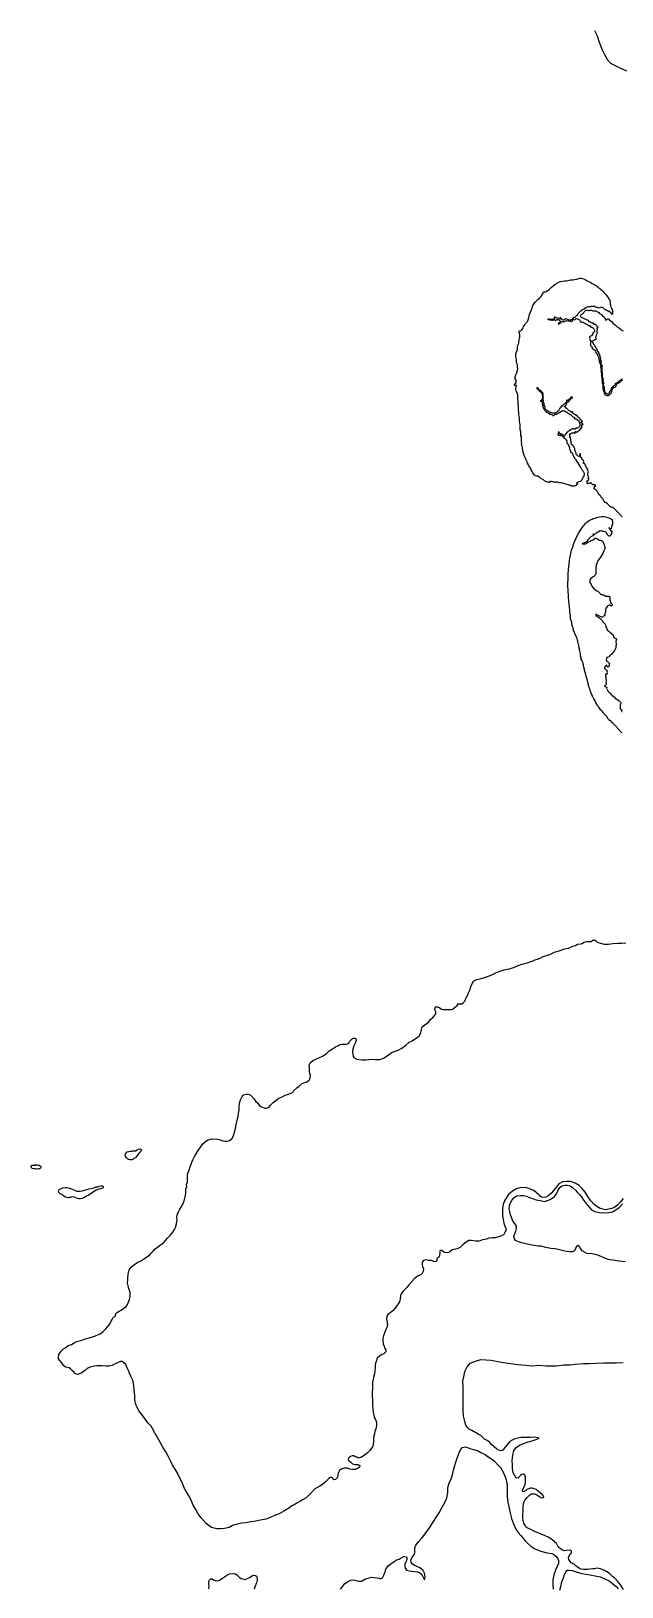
# Model space of a CAD drawing. Extents: x 283583 to 658922, y 889284 to 1241133.
# Drawn here: x 537963 to 543887, y 970131 to 985713 of the extents above; entities that cross this region are included whole.
import ezdxf

# ---------------------------------------------------------------- set-up
doc = ezdxf.new("R2010")
doc.units = 0
doc.header["$MEASUREMENT"] = 0
doc.layers.add('PUNTARENAS', color=7, linetype='Continuous')

msp = doc.modelspace()

# ---------------------------------------------------------------- linework, layer by layer
at = {"layer": 'PUNTARENAS', "color": 241}
for points in [[(543937, 985312), (543869, 985343), (543815, 985369), (543776, 985388), (543746, 985423), (543720, 985469), (543693, 985521), (543661, 985599), (543641, 985662), (543615, 985715)], [(543888, 980849), (543876, 980861), (543872, 980866), (543869, 980870), (543864, 980874), (543860, 980879), (543856, 980884), (543848, 980892), (543844, 980897), (543837, 980904), (543822, 980919), (543817, 980925), (543811, 980930), (543806, 980934), (543799, 980937), (543793, 980940), (543786, 980943), (543777, 980947), (543768, 980953), (543762, 980959), (543757, 980964), (543751, 980968), (543741, 980979), (543730, 980987), (543719, 980993), (543711, 981001), (543704, 981010), (543702, 981015), (543699, 981020), (543696, 981028), (543690, 981034), (543677, 981047), (543671, 981057), (543662, 981065), (543657, 981072), (543656, 981077), (543648, 981089), (543643, 981096), (543637, 981108), (543630, 981114), (543620, 981122), (543610, 981128), (543610, 981136), (543611, 981146), (543613, 981151), (543616, 981155), (543621, 981156), (543625, 981158), (543622, 981163), (543619, 981167), (543615, 981170), (543610, 981169), (543602, 981168), (543596, 981168), (543588, 981175), (543587, 981178), (543584, 981182), (543581, 981184), (543576, 981188), (543571, 981186), (543567, 981184), (543559, 981182), (543550, 981181), (543542, 981180), (543537, 981180), (543538, 981188), (543538, 981199), (543536, 981205), (543537, 981209), (543545, 981209), (543551, 981214), (543554, 981221), (543555, 981227), (543552, 981229), (543549, 981231), (543546, 981234), (543550, 981236), (543552, 981241), (543555, 981247), (543552, 981252), (543549, 981257), (543546, 981263), (543546, 981274), (543545, 981278), (543545, 981285), (543549, 981289), (543550, 981296), (543551, 981301), (543549, 981309), (543545, 981312), (543541, 981315), (543537, 981321), (543541, 981323), (543544, 981327), (543540, 981332), (543536, 981333), (543532, 981338), (543533, 981346), (543530, 981349), (543527, 981353), (543524, 981357), (543525, 981361), (543521, 981363), (543518, 981366), (543518, 981372), (543516, 981378), (543513, 981383), (543509, 981382), (543505, 981382), (543501, 981385), (543501, 981389), (543502, 981395), (543504, 981400), (543506, 981402), (543505, 981406), (543503, 981412), (543499, 981414), (543495, 981415), (543489, 981423), (543487, 981426), (543485, 981430), (543485, 981437), (543482, 981443), (543473, 981447), (543471, 981451), (543471, 981459), (543473, 981468), (543473, 981477), (543469, 981481), (543464, 981473), (543464, 981464), (543458, 981456), (543453, 981452), (543447, 981454), (543446, 981460), (543442, 981466), (543435, 981466), (543431, 981470), (543429, 981475), (543427, 981483), (543427, 981488), (543425, 981493), (543421, 981498), (543420, 981506), (543417, 981513), (543415, 981520), (543415, 981529), (543412, 981537), (543409, 981543), (543405, 981551), (543403, 981556), (543393, 981562), (543389, 981568), (543384, 981572), (543378, 981576), (543377, 981583), (543378, 981592), (543375, 981598), (543377, 981601), (543377, 981607), (543376, 981614), (543375, 981620), (543375, 981625), (543370, 981634), (543371, 981640), (543364, 981648), (543364, 981654), (543364, 981669), (543364, 981675), (543369, 981678), (543376, 981680), (543379, 981683), (543384, 981685), (543385, 981691), (543392, 981690), (543396, 981688), (543399, 981685), (543402, 981690), (543402, 981694), (543407, 981694), (543410, 981689), (543413, 981686), (543417, 981686), (543418, 981690), (543418, 981698), (543420, 981702), (543425, 981700), (543428, 981700), (543429, 981703), (543432, 981699), (543435, 981695), (543439, 981697), (543444, 981704), (543447, 981709), (543455, 981709), (543462, 981714), (543470, 981722), (543475, 981732), (543476, 981738), (543485, 981740), (543488, 981747), (543485, 981751), (543485, 981754), (543486, 981759), (543486, 981773), (543493, 981773), (543498, 981772), (543497, 981777), (543495, 981780), (543490, 981784), (543484, 981786), (543480, 981789), (543480, 981793), (543480, 981798), (543488, 981799), (543491, 981798), (543492, 981802), (543487, 981803), (543484, 981806), (543485, 981814), (543480, 981817), (543475, 981820), (543471, 981822), (543467, 981823), (543467, 981828), (543466, 981833), (543464, 981836), (543460, 981839), (543456, 981840), (543453, 981840), (543449, 981845), (543446, 981851), (543445, 981855), (543439, 981858), (543432, 981859), (543430, 981864), (543427, 981867), (543431, 981868), (543428, 981870), (543423, 981870), (543416, 981874), (543410, 981875), (543403, 981878), (543399, 981880), (543394, 981887), (543396, 981891), (543396, 981896), (543395, 981899), (543391, 981901), (543386, 981897), (543379, 981893), (543377, 981898), (543372, 981904), (543369, 981907), (543364, 981909), (543356, 981913), (543352, 981918), (543346, 981922), (543341, 981927), (543338, 981931), (543333, 981935), (543329, 981935), (543326, 981937), (543323, 981941), (543320, 981945), (543317, 981949), (543315, 981950), (543312, 981953), (543311, 981956), (543317, 981957), (543322, 981961), (543325, 981967), (543331, 981971), (543332, 981975), (543333, 981980), (543334, 981985), (543337, 981991), (543338, 981996), (543343, 981997), (543347, 982001), (543351, 982002), (543355, 982002), (543357, 982006), (543358, 982010), (543358, 982016), (543367, 982020), (543372, 982026), (543376, 982031), (543379, 982034), (543390, 982035), (543393, 982036), (543389, 982044), (543391, 982048), (543386, 982051), (543376, 982044), (543372, 982039), (543371, 982035), (543366, 982033), (543362, 982029), (543363, 982025), (543359, 982023), (543354, 982024), (543350, 982018), (543345, 982015), (543339, 982014), (543333, 982014), (543328, 982014), (543331, 982005), (543335, 981999), (543325, 981990), (543322, 981990), (543320, 981988), (543325, 981986), (543325, 981982), (543317, 981983), (543312, 981982), (543311, 981979), (543308, 981977), (543304, 981972), (543300, 981968), (543294, 981965), (543289, 981958), (543284, 981957), (543281, 981956), (543277, 981956), (543275, 981953), (543278, 981948), (543276, 981943), (543271, 981939), (543264, 981935), (543262, 981927), (543259, 981923), (543254, 981918), (543257, 981912), (543255, 981909), (543248, 981908), (543244, 981908), (543240, 981906), (543235, 981899), (543231, 981894), (543227, 981890), (543221, 981888), (543214, 981886), (543206, 981886), (543193, 981885), (543184, 981888), (543177, 981892), (543170, 981893), (543160, 981897), (543150, 981905), (543141, 981909), (543134, 981915), (543130, 981918), (543125, 981921), (543122, 981924), (543122, 981930), (543119, 981930), (543116, 981931), (543117, 981934), (543116, 981941), (543116, 981948), (543115, 981954), (543111, 981962), (543109, 981966), (543106, 981963), (543102, 981965), (543099, 981968), (543097, 981971), (543097, 981975), (543104, 981975), (543111, 981976), (543108, 981981), (543106, 981988), (543102, 981991), (543101, 981996), (543097, 982001), (543095, 982004), (543094, 982009), (543099, 982009), (543102, 982010), (543100, 982013), (543098, 982018), (543098, 982033), (543099, 982039), (543100, 982043), (543096, 982050), (543097, 982056), (543098, 982061), (543098, 982069), (543098, 982073), (543097, 982081), (543093, 982089), (543087, 982096), (543084, 982100), (543078, 982107), (543069, 982114), (543060, 982121), (543055, 982124), (543050, 982130), (543049, 982137), (543046, 982139), (543036, 982140), (543029, 982138), (543034, 982133), (543040, 982131), (543043, 982124), (543046, 982123), (543053, 982119), (543057, 982110), (543066, 982104), (543073, 982097), (543078, 982091), (543085, 982084), (543086, 982075), (543087, 982070), (543088, 982063), (543091, 982051), (543093, 982043), (543091, 982038), (543087, 982033), (543085, 982025), (543084, 982018), (543081, 982013), (543075, 982011), (543068, 982011), (543071, 982008), (543077, 982005), (543083, 982001), (543087, 981995), (543092, 981991), (543088, 981987), (543089, 981982), (543091, 981979), (543092, 981974), (543089, 981969), (543091, 981966), (543095, 981960), (543092, 981956), (543093, 981953), (543095, 981950), (543096, 981946), (543098, 981941), (543102, 981938), (543102, 981932), (543105, 981930), (543112, 981924), (543115, 981918), (543114, 981912), (543118, 981907), (543120, 981911), (543124, 981907), (543126, 981902), (543129, 981897), (543135, 981897), (543142, 981892), (543147, 981887), (543156, 981885), (543157, 981879), (543159, 981875), (543165, 981878), (543171, 981876), (543181, 981874), (543187, 981875), (543192, 981869), (543193, 981863), (543200, 981859), (543207, 981865), (543211, 981870), (543218, 981875), (543224, 981875), (543236, 981877), (543242, 981882), (543251, 981890), (543261, 981892), (543271, 981900), (543281, 981905), (543288, 981910), (543295, 981909), (543302, 981914), (543306, 981911), (543313, 981910), (543321, 981904), (543328, 981899), (543334, 981901), (543336, 981896), (543342, 981890), (543347, 981887), (543348, 981883), (543355, 981882), (543360, 981877), (543364, 981872), (543369, 981872), (543375, 981868), (543381, 981862), (543387, 981855), (543395, 981851), (543400, 981848), (543410, 981843), (543412, 981837), (543411, 981829), (543420, 981828), (543430, 981829), (543438, 981823), (543446, 981816), (543454, 981808), (543459, 981797), (543462, 981788), (543465, 981780), (543466, 981773), (543466, 981768), (543464, 981757), (543460, 981750), (543455, 981746), (543453, 981741), (543449, 981742), (543445, 981739), (543440, 981737), (543436, 981738), (543430, 981736), (543426, 981733), (543421, 981736), (543414, 981726), (543408, 981726), (543404, 981727), (543398, 981728), (543389, 981729), (543382, 981725), (543376, 981719), (543368, 981717), (543359, 981715), (543360, 981708), (543352, 981707), (543344, 981704), (543340, 981699), (543334, 981693), (543327, 981684), (543321, 981676), (543320, 981669), (543315, 981665), (543309, 981664), (543302, 981666), (543297, 981667), (543296, 981663), (543291, 981666), (543290, 981671), (543286, 981675), (543283, 981679), (543280, 981677), (543277, 981678), (543273, 981680), (543269, 981680), (543264, 981681), (543260, 981683), (543259, 981687), (543259, 981697), (543256, 981701), (543252, 981700), (543251, 981695), (543251, 981692), (543248, 981681), (543245, 981673), (543246, 981668), (543252, 981665), (543257, 981663), (543263, 981670), (543268, 981665), (543271, 981660), (543277, 981665), (543283, 981661), (543287, 981657), (543291, 981654), (543305, 981654), (543308, 981651), (543308, 981648), (543307, 981642), (543303, 981639), (543307, 981634), (543312, 981635), (543318, 981630), (543323, 981629), (543328, 981622), (543325, 981617), (543331, 981614), (543335, 981611), (543335, 981603), (543336, 981594), (543336, 981586), (543344, 981576), (543351, 981567), (543352, 981557), (543358, 981551), (543360, 981541), (543360, 981530), (543365, 981520), (543371, 981514), (543371, 981504), (543370, 981497), (543380, 981492), (543390, 981479), (543394, 981468), (543401, 981456), (543406, 981446), (543412, 981435), (543417, 981429), (543427, 981418), (543430, 981408), (543438, 981397), (543443, 981392), (543453, 981377), (543457, 981365), (543465, 981355), (543469, 981347), (543478, 981335), (543483, 981330), (543490, 981315), (543497, 981304), (543506, 981291), (543510, 981277), (543507, 981267), (543504, 981258), (543498, 981249), (543494, 981242), (543492, 981236), (543487, 981224), (543485, 981216), (543480, 981208), (543473, 981202), (543465, 981203), (543455, 981198), (543442, 981193), (543435, 981188), (543432, 981184), (543442, 981177), (543437, 981173), (543430, 981170), (543427, 981162), (543418, 981158), (543413, 981154), (543408, 981154), (543398, 981154), (543386, 981156), (543376, 981159), (543364, 981164), (543356, 981166), (543339, 981172), (543325, 981176), (543315, 981180), (543296, 981184), (543275, 981190), (543256, 981190), (543248, 981191), (543241, 981194), (543231, 981199), (543224, 981195), (543217, 981193), (543213, 981193), (543207, 981194), (543201, 981198), (543195, 981200), (543188, 981200), (543178, 981201), (543170, 981202), (543163, 981203), (543165, 981196), (543160, 981193), (543155, 981198), (543152, 981196), (543145, 981195), (543141, 981195), (543135, 981198), (543122, 981203), (543115, 981207), (543107, 981213), (543097, 981221), (543077, 981230), (543064, 981241), (543055, 981247), (543045, 981254), (543037, 981256), (543028, 981256), (543015, 981257), (543013, 981262), (543007, 981269), (543001, 981278), (542993, 981290), (542983, 981309), (542974, 981327), (542967, 981341), (542955, 981359), (542949, 981368), (542942, 981385), (542936, 981399), (542931, 981412), (542923, 981426), (542916, 981443), (542910, 981454), (542906, 981462), (542900, 981481), (542892, 981513), (542889, 981538), (542883, 981566), (542881, 981583), (542883, 981591), (542881, 981602), (542881, 981614), (542881, 981623), (542880, 981636), (542879, 981649), (542872, 981659), (542874, 981667), (542873, 981687), (542873, 981701), (542867, 981722), (542868, 981741), (542868, 981754), (542866, 981769), (542864, 981791), (542861, 981802), (542860, 981823), (542860, 981836), (542856, 981857), (542855, 981868), (542854, 981883), (542852, 981897), (542851, 981914), (542851, 981925), (542849, 981931), (542849, 981954), (542847, 981970), (542847, 981989), (542847, 982008), (542844, 982024), (542843, 982039), (542842, 982060), (542842, 982067), (542839, 982075), (542837, 982088), (542831, 982104), (542827, 982110), (542823, 982123), (542823, 982133), (542824, 982143), (542830, 982156), (542829, 982163), (542823, 982168), (542818, 982165), (542809, 982164), (542810, 982173), (542814, 982180), (542820, 982182), (542826, 982189), (542828, 982207), (542826, 982217), (542819, 982226), (542812, 982234), (542816, 982245), (542817, 982254), (542821, 982264), (542825, 982271), (542828, 982281), (542833, 982287), (542835, 982296), (542836, 982307), (542843, 982327), (542840, 982349), (542839, 982369), (542835, 982383), (542829, 982407), (542829, 982425), (542824, 982450), (542824, 982480), (542826, 982490), (542834, 982506), (542840, 982523), (542840, 982542), (542845, 982567), (542853, 982589), (542858, 982623), (542860, 982636), (542864, 982649), (542863, 982659), (542864, 982672), (542859, 982684), (542856, 982694), (542858, 982704), (542863, 982710), (542873, 982710), (542883, 982720), (542893, 982735), (542897, 982747), (542906, 982761), (542913, 982771), (542921, 982786), (542931, 982795), (542939, 982803), (542943, 982812), (542946, 982821), (542954, 982844), (542958, 982859), (542962, 982874), (542968, 982892), (542979, 982925), (542986, 982938), (542989, 982953), (542995, 982966), (543007, 982984), (543020, 983000), (543033, 983014), (543043, 983026), (543054, 983029), (543065, 983040), (543074, 983050), (543084, 983064), (543088, 983074), (543086, 983080), (543093, 983083), (543097, 983093), (543102, 983100), (543109, 983100), (543113, 983101), (543119, 983104), (543126, 983103), (543137, 983111), (543160, 983128), (543178, 983145), (543198, 983160), (543215, 983174), (543224, 983178), (543234, 983187), (543247, 983195), (543260, 983203), (543272, 983206), (543291, 983209), (543310, 983211), (543327, 983212), (543344, 983215), (543373, 983221), (543396, 983222), (543413, 983224), (543435, 983230), (543454, 983235), (543465, 983238), (543478, 983239), (543502, 983232), (543519, 983225), (543540, 983212), (543562, 983202), (543577, 983194), (543590, 983184), (543608, 983175), (543628, 983165), (543646, 983151), (543657, 983142), (543667, 983135), (543675, 983126), (543685, 983117), (543698, 983104), (543710, 983092), (543722, 983079), (543734, 983064), (543745, 983049), (543751, 983037), (543762, 983021), (543769, 983004), (543769, 982993), (543770, 982979), (543773, 982967), (543777, 982948), (543784, 982935), (543788, 982924), (543791, 982908), (543791, 982900), (543794, 982888), (543793, 982879), (543788, 982876), (543783, 982879), (543778, 982890), (543778, 982895), (543771, 982895), (543761, 982902), (543756, 982910), (543752, 982909), (543745, 982909), (543737, 982914), (543728, 982921), (543719, 982921), (543714, 982928), (543705, 982936), (543697, 982943), (543691, 982946), (543684, 982945), (543675, 982944), (543665, 982941), (543658, 982938), (543647, 982943), (543635, 982946), (543626, 982949), (543620, 982952), (543617, 982958), (543612, 982960), (543609, 982957), (543602, 982956), (543591, 982956), (543585, 982953), (543577, 982955), (543572, 982951), (543562, 982950), (543556, 982949), (543547, 982951), (543540, 982947), (543532, 982944), (543523, 982939), (543519, 982938), (543514, 982937), (543513, 982932), (543514, 982929), (543509, 982930), (543505, 982929), (543495, 982923), (543488, 982920), (543481, 982916), (543483, 982911), (543473, 982907), (543466, 982901), (543458, 982894), (543452, 982887), (543447, 982881), (543445, 982877), (543439, 982874), (543437, 982866), (543430, 982860), (543426, 982854), (543419, 982849), (543414, 982844), (543402, 982844), (543396, 982836), (543388, 982832), (543388, 982824), (543381, 982821), (543371, 982818), (543362, 982819), (543352, 982821), (543342, 982824), (543334, 982827), (543331, 982829), (543323, 982831), (543317, 982831), (543313, 982829), (543313, 982823), (543307, 982818), (543298, 982818), (543291, 982821), (543284, 982828), (543280, 982830), (543275, 982829), (543272, 982830), (543271, 982835), (543276, 982838), (543276, 982842), (543269, 982842), (543264, 982838), (543253, 982836), (543248, 982838), (543241, 982838), (543234, 982839), (543226, 982842), (543222, 982846), (543219, 982847), (543214, 982848), (543209, 982852), (543208, 982845), (543210, 982839), (543209, 982834), (543207, 982829), (543198, 982828), (543186, 982826), (543178, 982826), (543172, 982826), (543160, 982827), (543149, 982827), (543144, 982830), (543144, 982825), (543151, 982823), (543157, 982823), (543168, 982820), (543178, 982817), (543181, 982820), (543186, 982817), (543192, 982819), (543195, 982822), (543200, 982819), (543207, 982820), (543212, 982822), (543218, 982824), (543221, 982816), (543229, 982818), (543235, 982823), (543245, 982822), (543248, 982827), (543258, 982821), (543266, 982811), (543271, 982804), (543269, 982798), (543264, 982794), (543255, 982790), (543250, 982783), (543248, 982775), (543255, 982780), (543261, 982783), (543265, 982786), (543271, 982792), (543275, 982789), (543276, 982796), (543280, 982800), (543287, 982803), (543299, 982805), (543304, 982802), (543315, 982805), (543321, 982807), (543327, 982810), (543333, 982814), (543344, 982811), (543350, 982812), (543356, 982812), (543367, 982812), (543375, 982810), (543378, 982805), (543380, 982800), (543386, 982805), (543390, 982812), (543393, 982819), (543397, 982824), (543403, 982824), (543411, 982822), (543419, 982826), (543425, 982831), (543429, 982834), (543437, 982831), (543442, 982831), (543450, 982827), (543455, 982820), (543457, 982825), (543462, 982822), (543466, 982816), (543468, 982809), (543471, 982805), (543474, 982799), (543476, 982796), (543480, 982802), (543486, 982801), (543497, 982799), (543508, 982792), (543522, 982785), (543533, 982778), (543545, 982772), (543555, 982764), (543564, 982759), (543567, 982763), (543573, 982753), (543581, 982749), (543592, 982745), (543601, 982735), (543610, 982728), (543612, 982715), (543613, 982703), (543608, 982696), (543599, 982691), (543597, 982688), (543597, 982680), (543595, 982675), (543589, 982670), (543583, 982661), (543571, 982657), (543566, 982655), (543562, 982648), (543566, 982643), (543563, 982635), (543564, 982625), (543570, 982617), (543575, 982601), (543573, 982589), (543573, 982574), (543568, 982565), (543574, 982562), (543586, 982555), (543589, 982546), (543591, 982539), (543586, 982536), (543592, 982532), (543596, 982533), (543599, 982525), (543603, 982520), (543607, 982523), (543612, 982519), (543618, 982512), (543623, 982507), (543624, 982498), (543630, 982488), (543635, 982481), (543642, 982474), (543643, 982465), (543650, 982457), (543651, 982450), (543653, 982442), (543655, 982433), (543655, 982426), (543659, 982418), (543657, 982411), (543661, 982404), (543663, 982398), (543667, 982389), (543664, 982385), (543671, 982375), (543671, 982367), (543675, 982362), (543672, 982351), (543675, 982338), (543680, 982330), (543678, 982323), (543676, 982315), (543681, 982306), (543676, 982300), (543681, 982291), (543683, 982281), (543681, 982275), (543679, 982269), (543683, 982265), (543684, 982261), (543684, 982252), (543688, 982243), (543685, 982238), (543687, 982233), (543686, 982226), (543691, 982218), (543687, 982211), (543691, 982204), (543690, 982197), (543689, 982186), (543692, 982178), (543695, 982172), (543695, 982165), (543695, 982152), (543697, 982134), (543700, 982116), (543709, 982099), (543710, 982091), (543714, 982081), (543718, 982071), (543728, 982066), (543737, 982062), (543750, 982064), (543762, 982070), (543771, 982079), (543782, 982090), (543785, 982104), (543786, 982113), (543794, 982124), (543797, 982136), (543805, 982142), (543818, 982147), (543828, 982157), (543832, 982170), (543835, 982177), (543842, 982184), (543849, 982188), (543857, 982192), (543865, 982195), (543872, 982200), (543876, 982204), (543881, 982210), (543882, 982217), (543887, 982218), (543888, 982210)], [(543892, 982227), (543883, 982223), (543879, 982220), (543872, 982218), (543866, 982215), (543858, 982210), (543855, 982204), (543851, 982201), (543847, 982195), (543836, 982190), (543828, 982186), (543824, 982182), (543818, 982181), (543819, 982175), (543817, 982168), (543814, 982165), (543807, 982159), (543800, 982158), (543806, 982154), (543802, 982153), (543798, 982154), (543794, 982146), (543789, 982146), (543789, 982141), (543781, 982138), (543787, 982135), (543785, 982131), (543779, 982133), (543778, 982129), (543776, 982123), (543771, 982115), (543769, 982108), (543764, 982102), (543761, 982094), (543757, 982088), (543752, 982081), (543747, 982077), (543741, 982077), (543735, 982077), (543731, 982083), (543726, 982088), (543723, 982089), (543719, 982092), (543715, 982097), (543715, 982101), (543716, 982109), (543716, 982112), (543713, 982120), (543712, 982127), (543712, 982139), (543710, 982146), (543711, 982150), (543708, 982154), (543702, 982157), (543704, 982163), (543704, 982168), (543704, 982173), (543701, 982178), (543705, 982183), (543705, 982187), (543702, 982196), (543699, 982199), (543694, 982202), (543696, 982209), (543701, 982211), (543702, 982215), (543698, 982222), (543698, 982228), (543699, 982233), (543699, 982238), (543697, 982240), (543696, 982244), (543693, 982247), (543690, 982250), (543692, 982254), (543692, 982257), (543694, 982261), (543693, 982266), (543692, 982274), (543690, 982278), (543690, 982286), (543695, 982287), (543694, 982290), (543687, 982293), (543685, 982298), (543686, 982304), (543688, 982309), (543692, 982312), (543693, 982315), (543690, 982318), (543687, 982322), (543689, 982330), (543688, 982335), (543685, 982338), (543681, 982344), (543683, 982347), (543687, 982350), (543692, 982350), (543690, 982355), (543691, 982359), (543688, 982364), (543685, 982370), (543682, 982376), (543678, 982377), (543676, 982381), (543674, 982387), (543676, 982395), (543682, 982399), (543682, 982405), (543679, 982408), (543671, 982408), (543674, 982417), (543676, 982422), (543677, 982426), (543671, 982435), (543671, 982448), (543668, 982455), (543667, 982462), (543664, 982467), (543666, 982472), (543664, 982476), (543658, 982482), (543651, 982486), (543652, 982492), (543656, 982495), (543649, 982503), (543644, 982508), (543640, 982515), (543640, 982520), (543641, 982523), (543634, 982526), (543630, 982533), (543622, 982552), (543615, 982560), (543611, 982569), (543605, 982572), (543602, 982583), (543600, 982586), (543599, 982591), (543594, 982593), (543593, 982596), (543589, 982599), (543587, 982607), (543590, 982611), (543596, 982612), (543601, 982615), (543610, 982619), (543615, 982625), (543623, 982625), (543630, 982628), (543631, 982634), (543627, 982638), (543627, 982648), (543629, 982653), (543630, 982659), (543631, 982670), (543636, 982678), (543638, 982687), (543641, 982691), (543639, 982696), (543637, 982703), (543638, 982713), (543641, 982720), (543642, 982727), (543643, 982731), (543638, 982731), (543638, 982735), (543640, 982740), (543644, 982741), (543644, 982745), (543648, 982748), (543645, 982751), (543641, 982752), (543636, 982756), (543632, 982761), (543636, 982766), (543631, 982768), (543626, 982769), (543622, 982773), (543616, 982776), (543612, 982777), (543606, 982779), (543602, 982779), (543598, 982782), (543603, 982788), (543590, 982788), (543585, 982791), (543576, 982796), (543572, 982798), (543568, 982800), (543564, 982800), (543559, 982801), (543556, 982806), (543557, 982811), (543552, 982813), (543545, 982817), (543538, 982817), (543531, 982821), (543524, 982825), (543517, 982827), (543511, 982832), (543504, 982836), (543497, 982837), (543490, 982840), (543483, 982844), (543476, 982850), (543473, 982860), (543476, 982868), (543483, 982874), (543490, 982880), (543500, 982888), (543507, 982897), (543513, 982905), (543521, 982914), (543532, 982917), (543542, 982917), (543551, 982915), (543560, 982915), (543569, 982918), (543581, 982919), (543596, 982912), (543610, 982912), (543623, 982910), (543631, 982907), (543636, 982905), (543644, 982902), (543654, 982894), (543663, 982885), (543669, 982881), (543681, 982875), (543689, 982866), (543702, 982855), (543709, 982848), (543717, 982840), (543720, 982831), (543724, 982820), (543729, 982818), (543736, 982823), (543739, 982832), (543751, 982830), (543764, 982819), (543769, 982813), (543785, 982804), (543798, 982793), (543794, 982787), (543801, 982781), (543811, 982774), (543815, 982773), (543820, 982773), (543823, 982768), (543832, 982758), (543837, 982753), (543842, 982749), (543851, 982744), (543852, 982737), (543856, 982740), (543865, 982736), (543871, 982729), (543875, 982724), (543884, 982717), (543899, 982711)], [(543888, 978684), (543883, 978688), (543878, 978693), (543874, 978697), (543870, 978701), (543865, 978708), (543859, 978716), (543853, 978722), (543846, 978729), (543841, 978735), (543836, 978741), (543830, 978748), (543823, 978754), (543820, 978757), (543817, 978760), (543811, 978762), (543809, 978767), (543805, 978772), (543800, 978777), (543794, 978784), (543784, 978793), (543781, 978798), (543777, 978803), (543774, 978807), (543771, 978807), (543766, 978809), (543760, 978811), (543755, 978818), (543751, 978821), (543748, 978825), (543745, 978829), (543742, 978832), (543742, 978837), (543739, 978842), (543737, 978847), (543732, 978852), (543724, 978858), (543717, 978865), (543713, 978871), (543708, 978877), (543704, 978883), (543698, 978889), (543692, 978897), (543685, 978904), (543682, 978907), (543677, 978913), (543666, 978927), (543661, 978933), (543656, 978941), (543650, 978949), (543646, 978954), (543642, 978960), (543637, 978970), (543632, 978976), (543627, 978984), (543622, 978995), (543618, 979004), (543611, 979015), (543606, 979025), (543602, 979036), (543596, 979043), (543591, 979050), (543591, 979056), (543587, 979062), (543584, 979069), (543581, 979077), (543575, 979085), (543575, 979093), (543571, 979101), (543570, 979108), (543569, 979116), (543565, 979125), (543561, 979133), (543559, 979141), (543554, 979150), (543552, 979164), (543550, 979175), (543549, 979183), (543546, 979193), (543543, 979206), (543539, 979222), (543536, 979233), (543532, 979243), (543529, 979253), (543525, 979264), (543522, 979279), (543519, 979288), (543515, 979298), (543512, 979309), (543511, 979318), (543509, 979329), (543507, 979338), (543505, 979344), (543502, 979357), (543501, 979364), (543499, 979374), (543498, 979382), (543494, 979390), (543490, 979401), (543485, 979412), (543480, 979424), (543478, 979432), (543478, 979441), (543473, 979454), (543473, 979463), (543471, 979477), (543467, 979489), (543466, 979501), (543463, 979511), (543461, 979523), (543459, 979534), (543457, 979547), (543455, 979552), (543454, 979560), (543451, 979572), (543448, 979581), (543446, 979593), (543445, 979603), (543441, 979614), (543438, 979627), (543435, 979635), (543433, 979643), (543429, 979651), (543425, 979659), (543419, 979670), (543415, 979680), (543411, 979691), (543407, 979701), (543403, 979708), (543401, 979716), (543401, 979724), (543399, 979730), (543397, 979736), (543396, 979740), (543393, 979745), (543393, 979748), (543392, 979751), (543390, 979757), (543388, 979764), (543386, 979773), (543385, 979779), (543384, 979785), (543384, 979792), (543383, 979797), (543381, 979801), (543378, 979809), (543375, 979818), (543373, 979826), (543371, 979856), (543369, 979865), (543367, 979874), (543366, 979898), (543364, 979912), (543361, 979947), (543354, 980011), (543352, 980036), (543350, 980068), (543349, 980098), (543347, 980125), (543346, 980142), (543346, 980170), (543346, 980180), (543347, 980231), (543348, 980274), (543351, 980319), (543355, 980351), (543358, 980380), (543360, 980396), (543362, 980414), (543365, 980433), (543374, 980480), (543382, 980514), (543394, 980547), (543409, 980591), (543424, 980628), (543443, 980666), (543454, 980687), (543474, 980721), (543488, 980739), (543499, 980754), (543510, 980765), (543520, 980778), (543531, 980790), (543548, 980804), (543558, 980812), (543578, 980820), (543588, 980826), (543599, 980831), (543624, 980837), (543646, 980845), (543663, 980848), (543681, 980851), (543703, 980852), (543722, 980848), (543747, 980842), (543763, 980836), (543772, 980831), (543782, 980824), (543789, 980815), (543792, 980806), (543793, 980797), (543793, 980786), (543793, 980774), (543789, 980763), (543784, 980754), (543782, 980745), (543780, 980735), (543778, 980729), (543773, 980729), (543766, 980732), (543762, 980735), (543756, 980741), (543756, 980737), (543759, 980733), (543763, 980728), (543768, 980720), (543771, 980712), (543778, 980707), (543782, 980708), (543786, 980706), (543786, 980699), (543783, 980688), (543781, 980679), (543777, 980668), (543773, 980661), (543767, 980656), (543761, 980654), (543753, 980659), (543747, 980666), (543742, 980672), (543736, 980681), (543733, 980687), (543727, 980694), (543719, 980698), (543708, 980700), (543698, 980702), (543690, 980704), (543682, 980707), (543675, 980708), (543665, 980704), (543648, 980696), (543638, 980691), (543629, 980685), (543622, 980679), (543616, 980676), (543613, 980671), (543609, 980672), (543603, 980674), (543595, 980676), (543599, 980670), (543603, 980667), (543601, 980662), (543595, 980658), (543588, 980654), (543582, 980651), (543576, 980647), (543569, 980642), (543563, 980635), (543558, 980630), (543552, 980624), (543547, 980618), (543545, 980613), (543541, 980613), (543539, 980606), (543535, 980597), (543529, 980594), (543521, 980590), (543511, 980586), (543502, 980584), (543494, 980582), (543489, 980578), (543497, 980579), (543504, 980579), (543512, 980577), (543524, 980577), (543533, 980584), (543542, 980590), (543556, 980598), (543571, 980605), (543579, 980610), (543590, 980614), (543599, 980619), (543605, 980620), (543609, 980620), (543611, 980626), (543612, 980632), (543615, 980637), (543624, 980635), (543634, 980631), (543645, 980626), (543656, 980619), (543663, 980616), (543673, 980616), (543683, 980611), (543697, 980600), (543703, 980585), (543710, 980569), (543714, 980554), (543715, 980545), (543715, 980531), (543711, 980521), (543705, 980507), (543700, 980492), (543697, 980482), (543690, 980472), (543679, 980455), (543665, 980433), (543653, 980417), (543645, 980406), (543640, 980394), (543634, 980382), (543630, 980369), (543628, 980357), (543625, 980340), (543626, 980330), (543625, 980318), (543627, 980308), (543625, 980297), (543627, 980282), (543625, 980277), (543618, 980264), (543607, 980252), (543598, 980247), (543585, 980238), (543577, 980232), (543570, 980222), (543567, 980214), (543566, 980191), (543573, 980179), (543579, 980170), (543585, 980153), (543596, 980139), (543608, 980123), (543614, 980119), (543621, 980116), (543635, 980108), (543645, 980104), (543653, 980096), (543663, 980088), (543668, 980081), (543673, 980075), (543681, 980069), (543693, 980067), (543702, 980067), (543709, 980062), (543725, 980055), (543737, 980055), (543746, 980054), (543755, 980052), (543765, 980047), (543767, 980038), (543766, 980026), (543766, 980015), (543767, 980010), (543772, 980000), (543774, 979991), (543776, 979985), (543779, 979983), (543785, 979977), (543789, 979971), (543790, 979960), (543782, 979958), (543775, 979958), (543767, 979962), (543759, 979962), (543747, 979957), (543740, 979950), (543733, 979941), (543727, 979929), (543724, 979916), (543722, 979908), (543722, 979898), (543719, 979886), (543717, 979878), (543715, 979868), (543709, 979858), (543702, 979852), (543697, 979846), (543691, 979841), (543680, 979845), (543670, 979851), (543637, 979867), (543634, 979872), (543624, 979866), (543626, 979855), (543644, 979847), (543656, 979840), (543662, 979834), (543668, 979829), (543674, 979826), (543679, 979820), (543689, 979811), (543694, 979805), (543696, 979798), (543706, 979786), (543711, 979780), (543719, 979774), (543723, 979766), (543726, 979747), (543732, 979735), (543737, 979724), (543744, 979712), (543750, 979705), (543759, 979698), (543769, 979689), (543778, 979682), (543787, 979674), (543796, 979667), (543804, 979658), (543801, 979651), (543802, 979642), (543810, 979638), (543821, 979632), (543830, 979628), (543833, 979619), (543830, 979611), (543827, 979601), (543825, 979592), (543828, 979580), (543828, 979564), (543827, 979552), (543826, 979536), (543819, 979521), (543812, 979509), (543806, 979498), (543799, 979487), (543789, 979479), (543781, 979470), (543770, 979462), (543763, 979454), (543758, 979446), (543747, 979443), (543736, 979438), (543733, 979429), (543728, 979414), (543730, 979404), (543738, 979405), (543742, 979402), (543746, 979397), (543749, 979389), (543756, 979385), (543763, 979379), (543760, 979370), (543759, 979362), (543760, 979354), (543754, 979347), (543750, 979344), (543743, 979346), (543738, 979350), (543736, 979358), (543736, 979364), (543731, 979364), (543730, 979359), (543729, 979355), (543725, 979353), (543718, 979351), (543714, 979342), (543714, 979335), (543711, 979330), (543715, 979325), (543722, 979321), (543729, 979317), (543736, 979311), (543735, 979303), (543738, 979293), (543737, 979285), (543738, 979275), (543737, 979269), (543730, 979271), (543726, 979275), (543723, 979271), (543722, 979261), (543723, 979248), (543725, 979238), (543727, 979227), (543729, 979216), (543728, 979204), (543727, 979192), (543729, 979183), (543729, 979170), (543722, 979162), (543716, 979159), (543711, 979156), (543715, 979150), (543720, 979150), (543729, 979146), (543736, 979139), (543736, 979134), (543732, 979128), (543737, 979123), (543740, 979118), (543743, 979111), (543747, 979105), (543749, 979099), (543755, 979091), (543763, 979087), (543769, 979081), (543776, 979072), (543786, 979062), (543799, 979051), (543808, 979044), (543819, 979033), (543835, 979022), (543850, 979013), (543859, 979006), (543865, 979000), (543872, 978992), (543876, 978984), (543875, 978976), (543873, 978971), (543871, 978966), (543869, 978958), (543869, 978952), (543871, 978946), (543869, 978940), (543869, 978932), (543870, 978925), (543877, 978923), (543885, 978916), (543886, 978910), (543882, 978906), (543882, 978900), (543888, 978899)], [(543899, 974021), (543874, 973988), (543847, 973956), (543806, 973928), (543769, 973916), (543724, 973908), (543669, 973919), (543636, 973940), (543608, 973962), (543576, 973997), (543545, 974040), (543517, 974083), (543488, 974120), (543458, 974151), (543417, 974175), (543373, 974190), (543332, 974192), (543292, 974188), (543256, 974168), (543234, 974142), (543212, 974114), (543184, 974079), (543149, 974048), (543125, 974035), (543106, 974031), (543082, 974035), (543069, 974044), (543054, 974058), (543028, 974082), (543007, 974097), (542970, 974114), (542935, 974129), (542904, 974132), (542863, 974127), (542830, 974116), (542789, 974095), (542750, 974060), (542730, 974031), (542711, 973999), (542696, 973960), (542691, 973923), (542689, 973886), (542689, 973846), (542696, 973814), (542703, 973775), (542718, 973738), (542725, 973710), (542718, 973686), (542702, 973661), (542680, 973647), (542650, 973637), (542615, 973626), (542587, 973626), (542554, 973623), (542530, 973615), (542489, 973606), (542456, 973595), (542419, 973595), (542374, 973599), (542352, 973599), (542324, 973584), (542297, 973560), (542267, 973534), (542243, 973521), (542219, 973514), (542186, 973505), (542161, 973488), (542139, 973477), (542113, 973479), (542099, 973486), (542082, 973499), (542065, 973499), (542060, 973490), (542060, 973475), (542058, 973449), (542056, 973436), (542035, 973423), (542030, 973416), (542030, 973405), (542032, 973396), (542024, 973390), (542014, 973387), (542001, 973391), (541975, 973400), (541949, 973400), (541922, 973406), (541899, 973399), (541885, 973384), (541883, 973360), (541888, 973339), (541899, 973315), (541896, 973291), (541884, 973271), (541871, 973257), (541843, 973246), (541808, 973220), (541782, 973189), (541752, 973157), (541730, 973128), (541694, 973093), (541669, 973063), (541668, 973046), (541663, 973015), (541657, 972987), (541620, 972932), (541594, 972900), (541572, 972882), (541544, 972861), (541531, 972841), (541527, 972811), (541535, 972782), (541537, 972752), (541529, 972730), (541521, 972710), (541508, 972673), (541497, 972644), (541491, 972618), (541491, 972594), (541493, 972564), (541502, 972542), (541510, 972518), (541519, 972505), (541519, 972485), (541511, 972474), (541497, 972462), (541480, 972457), (541461, 972446), (541432, 972420), (541422, 972388), (541417, 972370), (541413, 972348), (541413, 972331), (541411, 972292), (541406, 972266), (541396, 972227), (541387, 972181), (541385, 972120), (541383, 972074), (541382, 972049), (541386, 971993), (541386, 971947), (541389, 971914), (541393, 971882), (541400, 971854), (541404, 971829), (541415, 971808), (541428, 971778), (541428, 971762), (541426, 971749), (541422, 971732), (541419, 971714), (541411, 971690), (541406, 971664), (541400, 971640), (541398, 971616), (541396, 971590), (541393, 971555), (541385, 971534), (541359, 971497), (541335, 971473), (541302, 971447), (541268, 971427), (541244, 971421), (541228, 971429), (541213, 971433), (541200, 971442), (541181, 971442), (541167, 971438), (541150, 971422), (541143, 971409), (541146, 971396), (541155, 971390), (541167, 971383), (541176, 971373), (541187, 971364), (541209, 971357), (541241, 971357), (541252, 971351), (541259, 971346), (541257, 971331), (541241, 971319), (541216, 971308), (541186, 971308), (541160, 971311), (541136, 971319), (541121, 971321), (541104, 971321), (541088, 971317), (541071, 971310), (541056, 971297), (541045, 971275), (541040, 971252), (541034, 971225), (541017, 971208), (540999, 971204), (540988, 971212), (540984, 971223), (540977, 971225), (540963, 971226), (540948, 971216), (540933, 971200), (540913, 971181), (540885, 971155), (540859, 971141), (540827, 971122), (540798, 971107), (540790, 971094), (540776, 971076), (540752, 971052), (540720, 971022), (540692, 971006), (540666, 970989), (540629, 970969), (540600, 970952), (540579, 970941), (540555, 970924), (540496, 970889), (540450, 970863), (540405, 970845), (540362, 970826), (540316, 970810), (540264, 970799), (540216, 970790), (540166, 970782), (540117, 970774), (540075, 970768), (540045, 970761), (540006, 970752), (539982, 970746), (539949, 970726), (539904, 970715), (539863, 970711), (539826, 970713), (539773, 970724), (539749, 970743), (539721, 970763), (539691, 970795), (539665, 970825), (539640, 970862), (539617, 970899), (539590, 970949), (539568, 970999), (539545, 971043), (539521, 971082), (539503, 971117), (539483, 971165), (539466, 971202), (539448, 971234), (539429, 971275), (539407, 971310), (539381, 971349), (539363, 971388), (539333, 971447), (539313, 971482), (539285, 971530), (539261, 971573), (539233, 971621), (539207, 971667), (539200, 971674), (539194, 971695), (539167, 971740), (539135, 971775), (539102, 971821), (539073, 971858), (539043, 971893), (539026, 971930), (539015, 971958), (539004, 972003), (539004, 972040), (539001, 972080), (538997, 972106), (538993, 972149), (538982, 972201), (538964, 972243), (538951, 972273), (538941, 972298), (538928, 972324), (538913, 972357), (538894, 972376), (538878, 972387), (538861, 972387), (538835, 972378), (538800, 972361), (538776, 972348), (538745, 972343), (538713, 972343), (538676, 972346), (538624, 972346), (538595, 972343), (538556, 972330), (538524, 972317), (538508, 972302), (538491, 972291), (538472, 972276), (538450, 972265), (538433, 972258), (538417, 972262), (538404, 972267), (538396, 972280), (538376, 972297), (538359, 972315), (538346, 972325), (538332, 972328), (538308, 972332), (538289, 972347), (538272, 972375), (538252, 972399), (538239, 972414), (538239, 972434), (538241, 972460), (538265, 972491), (538289, 972515), (538312, 972530), (538334, 972549), (538367, 972560), (538395, 972574), (538419, 972587), (538463, 972600), (538500, 972613), (538541, 972624), (538580, 972635), (538608, 972646), (538638, 972657), (538663, 972670), (538685, 972688), (538709, 972712), (538733, 972738), (538752, 972762), (538766, 972792), (538777, 972810), (538790, 972834), (538802, 972838), (538809, 972845), (538809, 972856), (538815, 972871), (538841, 972888), (538866, 972902), (538894, 972921), (538915, 972939), (538927, 972953), (538938, 972977), (538951, 973009), (538958, 973042), (538958, 973079), (538945, 973120), (538938, 973146), (538931, 973174), (538933, 973205), (538933, 973225), (538936, 973257), (538940, 973283), (538951, 973312), (538972, 973340), (538992, 973357), (539029, 973381), (539062, 973397), (539090, 973412), (539124, 973436), (539149, 973453), (539166, 973473), (539187, 973494), (539209, 973518), (539231, 973534), (539261, 973558), (539292, 973577), (539313, 973603), (539331, 973623), (539359, 973649), (539369, 973663), (539386, 973683), (539402, 973711), (539412, 973731), (539421, 973768), (539425, 973789), (539428, 973805), (539425, 973829), (539427, 973857), (539442, 973887), (539453, 973913), (539471, 973940), (539486, 973964), (539497, 973999), (539507, 974038), (539514, 974079), (539516, 974116), (539525, 974140), (539521, 974162), (539531, 974185), (539531, 974225), (539530, 974250), (539534, 974274), (539547, 974306), (539558, 974339), (539565, 974354), (539576, 974385), (539584, 974408), (539601, 974441), (539619, 974469), (539638, 974502), (539686, 974568), (539712, 974593), (539740, 974609), (539775, 974617), (539832, 974616), (539860, 974607), (539886, 974598), (539910, 974596), (539930, 974594), (539952, 974601), (539975, 974620), (539989, 974643), (540000, 974673), (540013, 974723), (540020, 974760), (540030, 974804), (540039, 974841), (540043, 974874), (540048, 974910), (540050, 974947), (540054, 974974), (540063, 975010), (540080, 975041), (540093, 975058), (540122, 975067), (540137, 975067), (540161, 975058), (540193, 975024), (540217, 974993), (540235, 974978), (540250, 974957), (540274, 974939), (540309, 974926), (540324, 974924), (540350, 974937), (540365, 974957), (540391, 974981), (540417, 975002), (540446, 975024), (540480, 975039), (540511, 975055), (540543, 975066), (540568, 975075), (540586, 975084), (540599, 975102), (540627, 975130), (540651, 975147), (540675, 975169), (540697, 975180), (540721, 975187), (540749, 975202), (540755, 975210), (540760, 975232), (540764, 975254), (540759, 975272), (540755, 975298), (540755, 975328), (540751, 975352), (540761, 975378), (540768, 975387), (540788, 975402), (540818, 975417), (540855, 975433), (540886, 975447), (540921, 975471), (540952, 975499), (540986, 975521), (541015, 975540), (541039, 975551), (541058, 975562), (541080, 975566), (541125, 975565), (541145, 975573), (541160, 975595), (541171, 975610), (541186, 975623), (541199, 975628), (541213, 975628), (541219, 975619), (541223, 975602), (541212, 975576), (541199, 975551), (541189, 975519), (541186, 975484), (541191, 975449), (541191, 975443), (541191, 975443), (541198, 975432), (541230, 975415), (541279, 975409), (541324, 975409), (541375, 975415), (541417, 975414), (541461, 975414), (541498, 975425), (541532, 975449), (541583, 975485), (541643, 975505), (541682, 975527), (541720, 975556), (541755, 975585), (541785, 975601), (541827, 975630), (541857, 975651), (541872, 975683), (541879, 975715), (541884, 975740), (541912, 975760), (541946, 975784), (541967, 975813), (541995, 975838), (542020, 975871), (542021, 975892), (542012, 975910), (542014, 975926), (542019, 975941), (542038, 975940), (542060, 975930), (542077, 975918), (542095, 975915), (542111, 975914), (542131, 975913), (542151, 975913), (542176, 975913), (542190, 975917), (542203, 975928), (542217, 975939), (542235, 975955), (542244, 975970), (542265, 975971), (542281, 975969), (542296, 975981), (542312, 975997), (542322, 976023), (542335, 976046), (542350, 976079), (542363, 976108), (542373, 976140), (542382, 976169), (542400, 976197), (542428, 976215), (542466, 976222), (542498, 976230), (542549, 976246), (542591, 976265), (542631, 976285), (542666, 976298), (542708, 976310), (542755, 976321), (542799, 976335), (542848, 976353), (542883, 976367), (542904, 976371), (542928, 976378), (542947, 976386), (542986, 976398), (543013, 976410), (543042, 976419), (543067, 976428), (543096, 976443), (543131, 976454), (543164, 976465), (543190, 976479), (543219, 976492), (543248, 976499), (543277, 976508), (543301, 976519), (543327, 976524), (543351, 976529), (543394, 976548), (543421, 976555), (543443, 976567), (543472, 976573), (543489, 976574), (543502, 976584), (543521, 976593), (543535, 976594), (543554, 976595), (543579, 976595), (543596, 976608), (543619, 976607), (543636, 976593), (543649, 976585), (543673, 976579), (543710, 976569), (543752, 976569), (543797, 976575), (543842, 976577), (543883, 976579), (543926, 976583)], [(543921, 973385), (543856, 973392), (543800, 973402), (543761, 973406), (543722, 973420), (543680, 973439), (543636, 973457), (543590, 973467), (543534, 973471), (543488, 973495), (543474, 973518), (543460, 973545), (543449, 973552), (543442, 973546), (543431, 973541), (543423, 973524), (543419, 973506), (543405, 973493), (543392, 973486), (543364, 973486), (543332, 973491), (543301, 973495), (543260, 973506), (543218, 973517), (543173, 973521), (543123, 973530), (543075, 973543), (543047, 973545), (543008, 973549), (542968, 973558), (542923, 973568), (542881, 973577), (542851, 973586), (542820, 973599), (542809, 973616), (542805, 973636), (542811, 973660), (542822, 973692), (542831, 973721), (542829, 973744), (542825, 973755), (542813, 973770), (542794, 973794), (542783, 973823), (542770, 973857), (542763, 973890), (542757, 973918), (542761, 973949), (542774, 973984), (542785, 974008), (542805, 974029), (542830, 974046), (542869, 974052), (542899, 974052), (542930, 974044), (542960, 974031), (542990, 974020), (543027, 974009), (543066, 974000), (543110, 973992), (543151, 974003), (543178, 974016), (543210, 974042), (543227, 974063), (543240, 974087), (543251, 974111), (543266, 974131), (543284, 974148), (543305, 974151), (543319, 974155), (543338, 974155), (543367, 974147), (543391, 974131), (543421, 974103), (543441, 974081), (543462, 974062), (543482, 974036), (543502, 974005), (543517, 973984), (543539, 973958), (543562, 973929), (543582, 973908), (543617, 973892), (543661, 973881), (543708, 973877), (543752, 973879), (543793, 973888), (543826, 973906), (543858, 973930), (543893, 973967)], [(543904, 970104), (543880, 970141), (543849, 970182), (543817, 970217), (543791, 970236), (543766, 970262), (543738, 970280), (543712, 970295), (543673, 970312), (543640, 970317), (543612, 970312), (543596, 970313), (543563, 970309), (543546, 970306), (543502, 970306), (543480, 970309), (543459, 970319), (543443, 970328), (543424, 970343), (543409, 970358), (543398, 970361), (543378, 970371), (543367, 970385), (543356, 970406), (543352, 970426), (543359, 970443), (543369, 970458), (543380, 970471), (543382, 970487), (543372, 970498), (543328, 970495), (543311, 970493), (543291, 970497), (543274, 970508), (543248, 970532), (543230, 970565), (543212, 970582), (543184, 970606), (543149, 970630), (543119, 970643), (543076, 970658), (543045, 970673), (542997, 970693), (542975, 970706), (542951, 970714), (542927, 970728), (542914, 970751), (542902, 970770), (542894, 970809), (542894, 970853), (542896, 970892), (542898, 970933), (542904, 970976), (542917, 971003), (542937, 971027), (542961, 971048), (542976, 971064), (542996, 971064), (543011, 971062), (543033, 971053), (543061, 971035), (543070, 971027), (543087, 971022), (543102, 971025), (543104, 971036), (543089, 971055), (543069, 971074), (543050, 971086), (543026, 971105), (543006, 971114), (542987, 971120), (542972, 971120), (542952, 971114), (542934, 971107), (542919, 971092), (542906, 971085), (542895, 971083), (542889, 971092), (542898, 971116), (542911, 971140), (542919, 971172), (542920, 971189), (542922, 971210), (542920, 971232), (542912, 971250), (542896, 971260), (542883, 971258), (542872, 971251), (542857, 971232), (542848, 971223), (542837, 971219), (542824, 971227), (542809, 971251), (542798, 971273), (542790, 971315), (542790, 971354), (542787, 971395), (542789, 971428), (542796, 971467), (542804, 971495), (542822, 971523), (542859, 971549), (542900, 971567), (542948, 971584), (542996, 971597), (543035, 971611), (543059, 971621), (543013, 971630), (542972, 971628), (542943, 971628), (542911, 971626), (542878, 971626), (542843, 971621), (542815, 971615), (542785, 971602), (542763, 971586), (542743, 971562), (542718, 971530), (542701, 971509), (542690, 971498), (542671, 971492), (542653, 971500), (542629, 971515), (542606, 971533), (542582, 971555), (542564, 971576), (542542, 971593), (542531, 971600), (542510, 971609), (542494, 971628), (542473, 971648), (542447, 971659), (542420, 971676), (542399, 971687), (542381, 971698), (542360, 971706), (542340, 971728), (542323, 971750), (542311, 971787), (542300, 971841), (542296, 971900), (542296, 971965), (542294, 972046), (542294, 972122), (542293, 972191), (542301, 972234), (542312, 972288), (542334, 972336), (542364, 972371), (542420, 972391), (542471, 972408), (542575, 972401), (542644, 972389), (542701, 972378), (542769, 972369), (542843, 972359), (542923, 972352), (542988, 972346), (543058, 972350), (543127, 972346), (543227, 972346), (543305, 972356), (543365, 972354), (543418, 972362), (543503, 972369), (543559, 972369), (543629, 972372), (543703, 972374), (543770, 972376), (543831, 972376), (543898, 972379)], [(541067, 970109), (541093, 970140), (541110, 970164), (541141, 970185), (541169, 970197), (541191, 970203), (541214, 970198), (541229, 970193), (541248, 970189), (541276, 970189), (541311, 970207), (541353, 970222), (541377, 970228), (541403, 970226), (541433, 970220), (541450, 970217), (541468, 970213), (541485, 970222), (541500, 970248), (541513, 970283), (541520, 970309), (541544, 970342), (541574, 970366), (541609, 970387), (541628, 970401), (541653, 970410), (541673, 970423), (541697, 970434), (541712, 970436), (541727, 970432), (541732, 970423), (541732, 970408), (541727, 970393), (541712, 970363), (541710, 970343), (541715, 970317), (541728, 970300), (541756, 970291), (541776, 970289), (541810, 970284), (541838, 970280), (541860, 970273), (541880, 970254), (541908, 970200), (541913, 970232), (541908, 970267), (541893, 970295), (541862, 970321), (541830, 970334), (541804, 970350), (541788, 970360), (541773, 970380), (541771, 970399), (541780, 970423), (541799, 970445), (541810, 970465), (541812, 970495), (541812, 970522), (541821, 970548), (541851, 970587), (541882, 970619), (541903, 970648), (541932, 970685), (541964, 970733), (541997, 970787), (542020, 970824), (542055, 970874), (542086, 970928), (542116, 970983), (542131, 971022), (542140, 971074), (542141, 971119), (542151, 971162), (542175, 971212), (542190, 971254), (542203, 971312), (542219, 971371), (542236, 971419), (542249, 971456), (542260, 971485), (542273, 971508), (542286, 971528), (542314, 971534), (542340, 971526), (542373, 971513), (542412, 971502), (542445, 971495), (542473, 971478), (542515, 971456), (542546, 971432), (542579, 971414), (542611, 971390), (542640, 971356), (542670, 971325), (542696, 971279), (542718, 971232), (542731, 971190), (542738, 971147), (542736, 971095), (542738, 971036), (542742, 970979), (542757, 970919), (542766, 970869), (542780, 970817), (542801, 970762), (542823, 970710), (542847, 970675), (542874, 970646), (542896, 970616), (542920, 970589), (542944, 970565), (542975, 970540), (543014, 970513), (543073, 970489), (543133, 970472), (543186, 970464), (543205, 970455), (543227, 970436), (543242, 970418), (543251, 970394), (543251, 970366), (543238, 970335), (543221, 970298), (543206, 970250), (543195, 970201), (543193, 970153), (543197, 970107)], [(543266, 970099), (543276, 970136), (543283, 970180), (543302, 970221), (543313, 970256), (543328, 970285), (543339, 970300), (543356, 970300), (543387, 970295), (543428, 970282), (543485, 970265), (543528, 970257), (543581, 970248), (543620, 970243), (543670, 970231), (543715, 970211), (543759, 970192), (543794, 970165), (543831, 970135), (543850, 970111)], [(539745, 970111), (539748, 970137), (539746, 970165), (539746, 970184), (539754, 970206), (539763, 970211), (539778, 970213), (539793, 970202), (539809, 970195), (539833, 970191), (539858, 970200), (539882, 970219), (539921, 970246), (539954, 970261), (539985, 970265), (540009, 970263), (540026, 970250), (540052, 970224), (540069, 970216), (540083, 970211), (540109, 970205), (540141, 970218), (540159, 970227), (540176, 970240), (540198, 970248), (540213, 970246), (540222, 970237), (540230, 970218), (540230, 970198), (540224, 970170), (540207, 970133), (540200, 970107)]]:
    msp.add_lwpolyline(points, dxfattribs=at)
for points in [[(538980, 974497), (539009, 974499), (539027, 974508), (539039, 974515), (539055, 974517), (539062, 974516), (539072, 974509), (539066, 974497), (539052, 974484), (539038, 974466), (539026, 974452), (539020, 974440), (539009, 974429), (538995, 974420), (538984, 974413), (538973, 974409), (538957, 974409), (538940, 974412), (538930, 974417), (538921, 974427), (538911, 974441), (538908, 974456), (538912, 974472), (538928, 974488), (538943, 974491), (538961, 974494), (538969, 974494)], [(538009, 974358), (538023, 974357), (538033, 974356), (538045, 974353), (538054, 974349), (538058, 974345), (538061, 974340), (538062, 974335), (538062, 974331), (538059, 974326), (538056, 974322), (538048, 974318), (538040, 974317), (538028, 974315), (538016, 974316), (538003, 974317), (537991, 974318), (537978, 974322), (537970, 974325), (537966, 974330), (537964, 974336), (537963, 974343), (537965, 974349), (537973, 974354), (537982, 974356), (537993, 974355), (538004, 974356), (538010, 974356)], [(538429, 974095), (538452, 974094), (538477, 974097), (538500, 974105), (538521, 974112), (538546, 974118), (538575, 974124), (538594, 974129), (538615, 974136), (538632, 974139), (538647, 974143), (538669, 974147), (538679, 974146), (538685, 974140), (538686, 974132), (538682, 974124), (538660, 974118), (538641, 974115), (538628, 974109), (538610, 974101), (538596, 974092), (538585, 974084), (538568, 974074), (538552, 974061), (538534, 974051), (538520, 974044), (538504, 974035), (538486, 974024), (538474, 974021), (538459, 974018), (538443, 974018), (538430, 974021), (538412, 974028), (538394, 974033), (538382, 974037), (538366, 974035), (538358, 974031), (538344, 974030), (538334, 974029), (538321, 974032), (538302, 974039), (538287, 974049), (538277, 974057), (538264, 974063), (538251, 974072), (538241, 974080), (538237, 974091), (538242, 974103), (538250, 974113), (538265, 974120), (538283, 974127), (538304, 974130), (538319, 974130), (538336, 974127), (538349, 974124), (538367, 974116), (538385, 974110), (538406, 974101), (538415, 974097), (538422, 974095), (538426, 974094)]]:
    msp.add_lwpolyline(points, close=True, dxfattribs=at)

doc.saveas('drawing.dxf')
